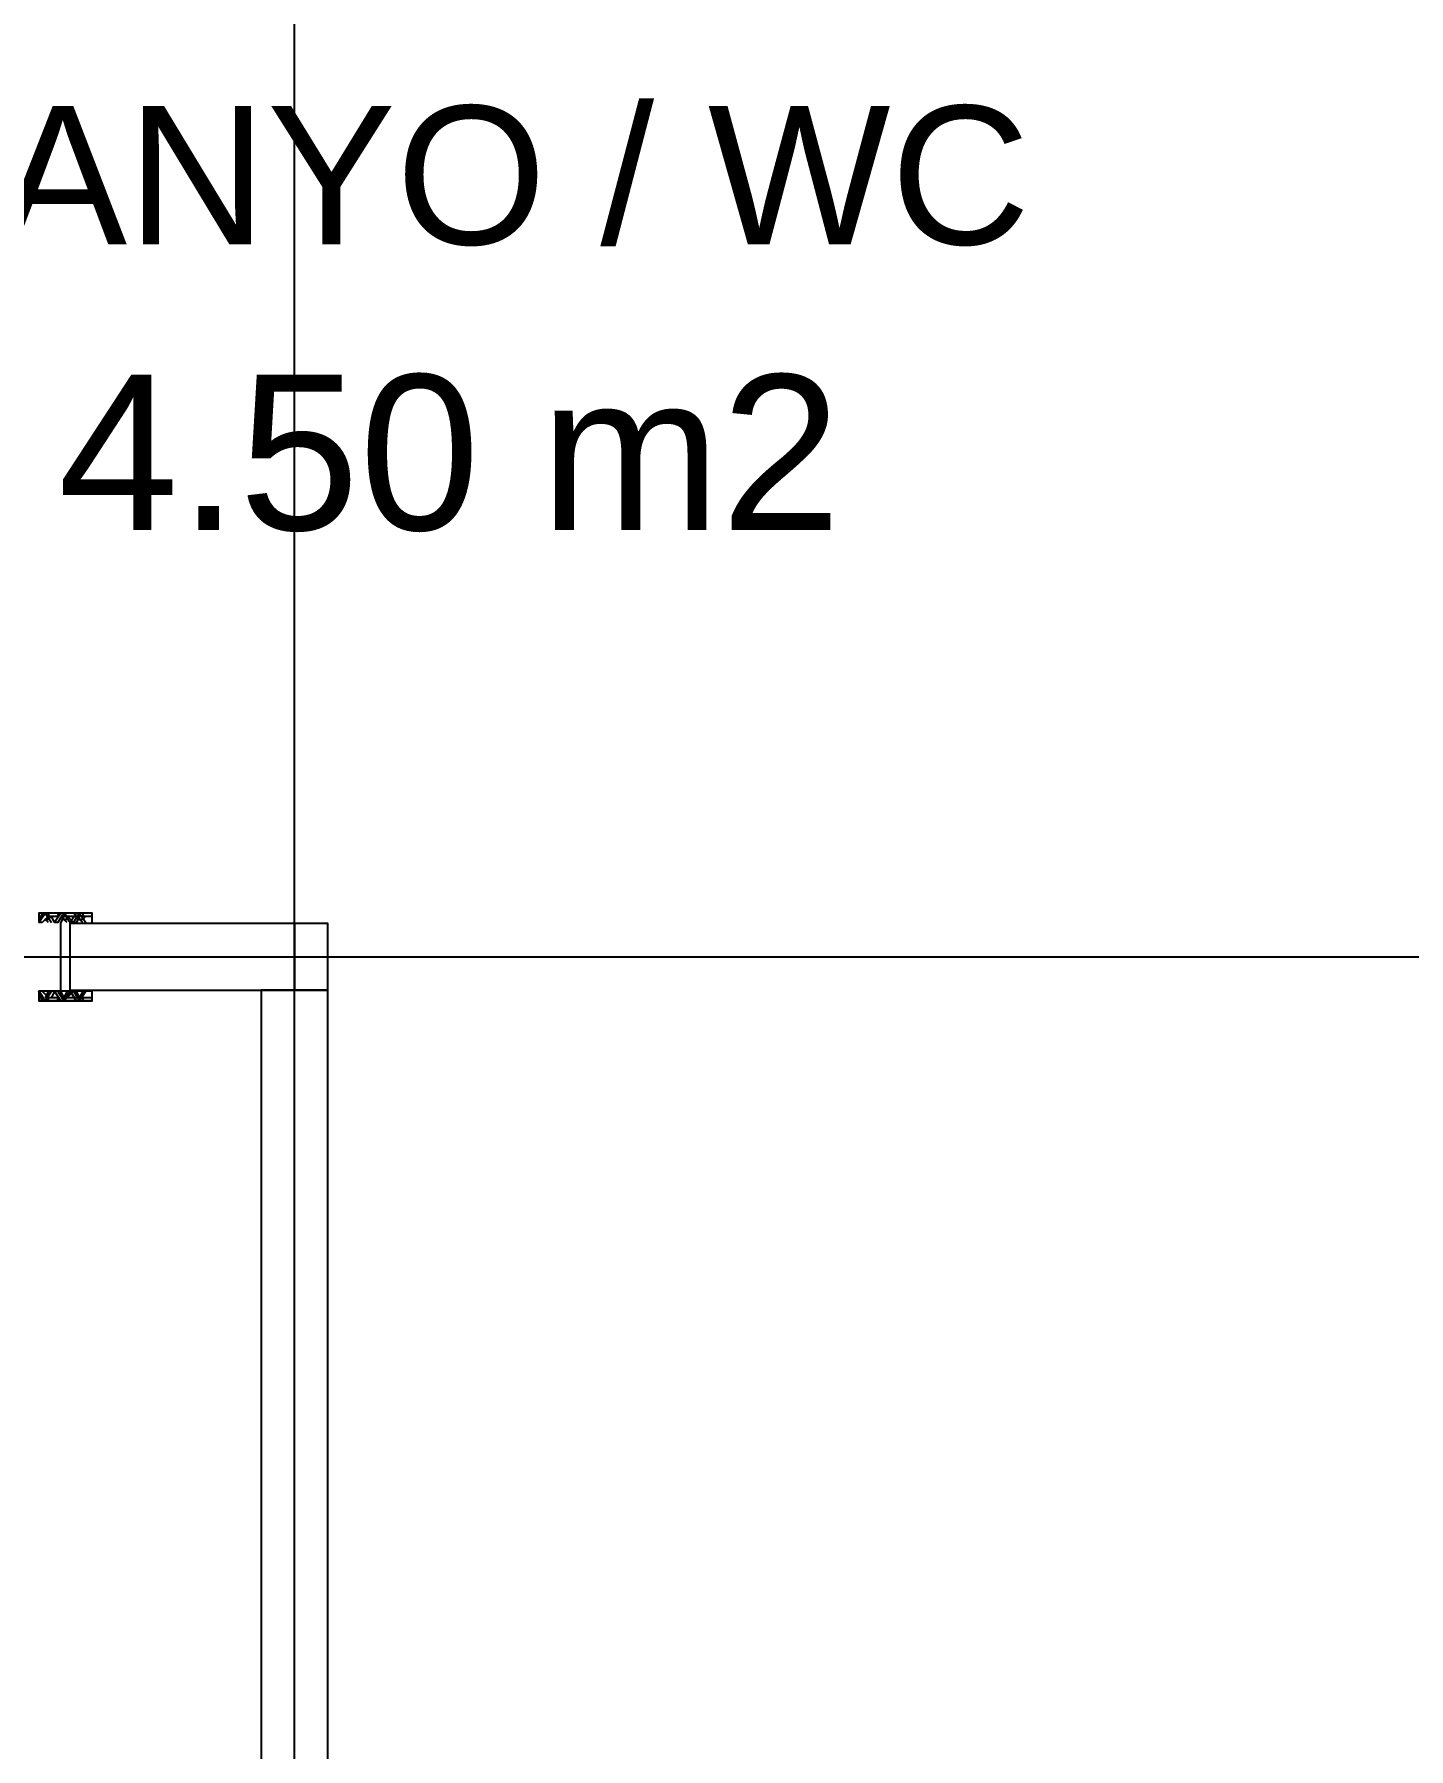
# Model space of a CAD drawing. Header units: millimetres. Extents: x -973 to 28250, y -35942 to 8545.
# Drawn here: x 20385 to 21625, y -9069 to -7523 of the extents above; entities that cross this region are included whole.
import ezdxf
from ezdxf.enums import TextEntityAlignment as Align

# ---------------------------------------------------------------- set-up
doc = ezdxf.new("R2010")
doc.units = ezdxf.units.MM
for name, color, linetype in [('R02_AKS', 8, 'Continuous'), ('R02_BAGLANTI', 3, 'Continuous'), ('R02_OZEL', 6, 'Continuous'), ('R02_YAZI', 7, 'Continuous')]:
    doc.layers.add(name, color=color, linetype=linetype)
doc.styles.get("Standard").update_dxf_attribs({"font": 'Arial.ttf'})

# ---------------------------------------------------------------- blocks, each defined once
blk = doc.blocks.new('R02_SRC_K01')
at = {"color": 133, "linetype": 'Continuous', "lineweight": 25, "true_color": 0x6ec1dd}
for p, q in [((54247.47, 7919.88), (54248.32, 7919.88)), ((54248.32, 7919.59), (54247.47, 7919.59)), ((54248.6, 7919.88), (54248.04, 7919.03)), ((54248.32, 7919.31), (54248.04, 7919.59)), ((54248.32, 7919.88), (54248.32, 7919.59)), ((54249.16, 7919.03), (54248.6, 7919.88)), ((54248.6, 7919.88), (54248.6, 7919.59)), ((54248.6, 7919.88), (54248.88, 7919.88)), ((54248.6, 7919.59), (54248.88, 7919.03)), ((54249.16, 7919.88), (54248.88, 7919.59)), ((54248.88, 7919.88), (54249.45, 7919.03)), ((54249.73, 7919.59), (54248.88, 7919.59)), ((54249.16, 7919.88), (54249.16, 7919.88)), ((54249.16, 7919.03), (54249.73, 7919.59)), ((54250.01, 7919.88), (54249.45, 7919.03)), ((54250.01, 7919.88), (54249.73, 7919.59)), ((54249.73, 7919.31), (54249.73, 7919.59)), ((54250.57, 7919.03), (54250.01, 7919.88)), ((54250.01, 7919.88), (54250.01, 7919.88)), ((54250.01, 7919.88), (54250.01, 7919.59)), ((54250.01, 7919.88), (54250.29, 7919.88)), ((54250.01, 7919.59), (54250.29, 7919.03)), ((54250.29, 7919.88), (54250.86, 7919.03)), ((54250.57, 7919.88), (54250.57, 7919.88)), ((54250.57, 7919.88), (54250.57, 7919.59)), ((54251.42, 7919.59), (54250.57, 7919.59)), ((54250.86, 7919.03), (54251.14, 7919.59)), ((54251.7, 7919.88), (54251.14, 7919.03)), ((54251.42, 7919.31), (54251.14, 7919.59)), ((54251.42, 7919.88), (54251.42, 7919.88)), ((54251.42, 7919.88), (54251.42, 7919.59)), ((54251.7, 7919.88), (54251.42, 7919.59)), ((54251.42, 7919.59), (54251.98, 7919.03)), ((54252.27, 7919.03), (54251.7, 7919.88)), ((54251.7, 7919.88), (54252.27, 7919.88)), ((54251.7, 7919.88), (54251.98, 7919.88)), ((54251.98, 7919.88), (54251.98, 7919.88)), ((54251.98, 7919.88), (54251.98, 7919.59)), ((54251.98, 7919.88), (54252.27, 7919.03)), ((54252.27, 7919.59), (54251.98, 7919.59)), ((54248.32, 7919.31), (54248.6, 7919.31)), ((54248.32, 7919.03), (54248.6, 7919.31)), ((54249.16, 7919.03), (54248.88, 7919.03)), ((54249.16, 7919.03), (54249.45, 7919.03)), ((54249.73, 7919.31), (54250.01, 7919.31)), ((54249.73, 7919.03), (54250.01, 7919.31)), ((54250.29, 7912.83), (54250.29, 7919.03)), ((54250.57, 7919.03), (54250.57, 7919.03)), ((54250.57, 7919.03), (54250.86, 7919.03)), ((54251.42, 7919.31), (54251.7, 7919.31)), ((54251.42, 7919.03), (54251.7, 7919.31)), ((54251.98, 7919.03), (54251.98, 7919.03)), ((54251.98, 7919.03), (54252.27, 7919.03)), ((54252.27, 7919.03), (54252.27, 7919.03)), ((54248.32, 7912.26), (54247.47, 7912.26)), ((54247.47, 7911.98), (54248.32, 7911.98)), ((54248.6, 7911.98), (54248.04, 7912.83)), ((54248.32, 7912.26), (54248.04, 7912.26)), ((54248.32, 7912.83), (54248.6, 7912.26)), ((54248.32, 7912.26), (54248.32, 7911.98)), ((54248.32, 7912.26), (54248.6, 7912.26)), ((54249.16, 7912.83), (54248.6, 7911.98)), ((54248.6, 7912.26), (54248.88, 7912.83)), ((54249.16, 7912.83), (54248.88, 7912.83)), ((54248.88, 7911.98), (54249.45, 7912.83)), ((54249.16, 7911.98), (54248.88, 7912.26)), ((54249.73, 7912.26), (54248.88, 7912.26)), ((54249.16, 7912.83), (54249.45, 7912.83)), ((54249.16, 7912.83), (54249.73, 7912.26)), ((54249.16, 7911.98), (54249.16, 7911.98)), ((54250.01, 7911.98), (54249.45, 7912.83)), ((54249.73, 7912.83), (54250.01, 7912.26)), ((54250.01, 7911.98), (54249.73, 7912.26)), ((54249.73, 7912.26), (54249.73, 7912.26)), ((54249.73, 7912.26), (54250.01, 7912.26)), ((54250.57, 7912.83), (54250.01, 7911.98)), ((54250.01, 7912.26), (54250.29, 7912.83)), ((54250.01, 7911.98), (54250.01, 7912.26)), ((54250.01, 7911.98), (54250.01, 7911.98)), ((54250.01, 7911.98), (54250.29, 7911.98)), ((54250.29, 7911.98), (54250.86, 7912.83)), ((54250.57, 7912.83), (54250.57, 7912.83)), ((54250.57, 7912.83), (54250.86, 7912.83)), ((54250.57, 7911.98), (54250.57, 7912.26)), ((54251.42, 7912.26), (54250.57, 7912.26)), ((54250.57, 7911.98), (54250.57, 7911.98)), ((54250.86, 7912.83), (54251.14, 7912.26)), ((54251.7, 7911.98), (54251.14, 7912.83)), ((54251.42, 7912.26), (54251.14, 7912.26)), ((54251.42, 7912.26), (54251.98, 7912.83)), ((54251.42, 7912.83), (54251.7, 7912.26)), ((54251.42, 7911.98), (54251.42, 7912.26)), ((54251.7, 7911.98), (54251.42, 7912.26)), ((54251.42, 7912.26), (54251.7, 7912.26)), ((54251.42, 7911.98), (54251.42, 7911.98)), ((54252.27, 7912.83), (54251.7, 7911.98)), ((54251.7, 7911.98), (54252.27, 7911.98)), ((54251.7, 7911.98), (54251.98, 7911.98)), ((54251.98, 7912.83), (54251.98, 7912.83)), ((54251.98, 7912.83), (54252.27, 7912.83)), ((54251.98, 7911.98), (54252.27, 7912.83)), ((54251.98, 7911.98), (54251.98, 7912.26)), ((54252.27, 7912.26), (54251.98, 7912.26)), ((54251.98, 7911.98), (54251.98, 7911.98)), ((54252.27, 7912.83), (54252.27, 7912.83))]:
    blk.add_line(p, q, dxfattribs=at)
for points in [[(54247.47, 7919.03), (54247.47, 7919.88), (54252.27, 7919.88), (54252.27, 7919.03)], [(54248.6, 7919.88), (54250.01, 7919.88), (54251.42, 7919.88)], [(54248.6, 7912.26), (54248.6, 7911.98), (54248.88, 7911.98)], [(54248.6, 7911.98), (54250.01, 7911.98), (54251.42, 7911.98)]]:
    blk.add_lwpolyline(points, dxfattribs=at)
blk.add_lwpolyline([(54247.47, 7912.83), (54252.27, 7912.83), (54252.27, 7911.98), (54247.47, 7911.98)], close=True, dxfattribs=at)
blk = doc.blocks.new('R02_CK_I05_H_N1_1_P')
blk.add_lwpolyline([(1022.5, 0), (1225, 0), (1225, 60), (1022.5, 60)], close=True)
at = {"xscale": -10, "yscale": 10}
blk.add_blockref('R02_SRC_K01', (543517.1865, -79129.29523), dxfattribs=at)
blk = doc.blocks.new('R02_CK_I06_V_1_1_P')
blk.add_lwpolyline([(0, 0), (1195, 0), (1195, 60), (0, 60)], close=True)
blk = doc.blocks.new('R02_L')
blk.add_lwpolyline([(0, 0), (30, 0), (30, 60), (0, 60)], close=True)

msp = doc.modelspace()

# ---------------------------------------------------------------- linework, layer by layer
at = {"layer": 'R02_AKS'}
for p, q in [((20620, -13180), (20620, -6750)), ((15320, -8355), (28250, -8355))]:
    msp.add_line(p, q, dxfattribs=at)

# ---------------------------------------------------------------- block references
at = {"layer": 'R02_BAGLANTI'}
msp.add_blockref('R02_L', (20620, -8385), dxfattribs=at)
at = {"layer": 'R02_OZEL'}
msp.add_blockref('R02_CK_I05_H_N1_1_P', (19395, -8385), dxfattribs=at)
at = {"layer": 'R02_OZEL', "rotation": 90}
msp.add_blockref('R02_CK_I06_V_1_1_P', (20650, -9580), dxfattribs=at)

# ---------------------------------------------------------------- texts
at = {"layer": 'R02_YAZI'}
for s, height, p in [('BANYO / WC', 125, (20760, -7650)), ('4.50 m2', 140, (20760, -7900))]:
    msp.add_text(s, height=height, dxfattribs=at).set_placement(p, align=Align.MIDDLE_CENTER)

doc.saveas('drawing.dxf')
